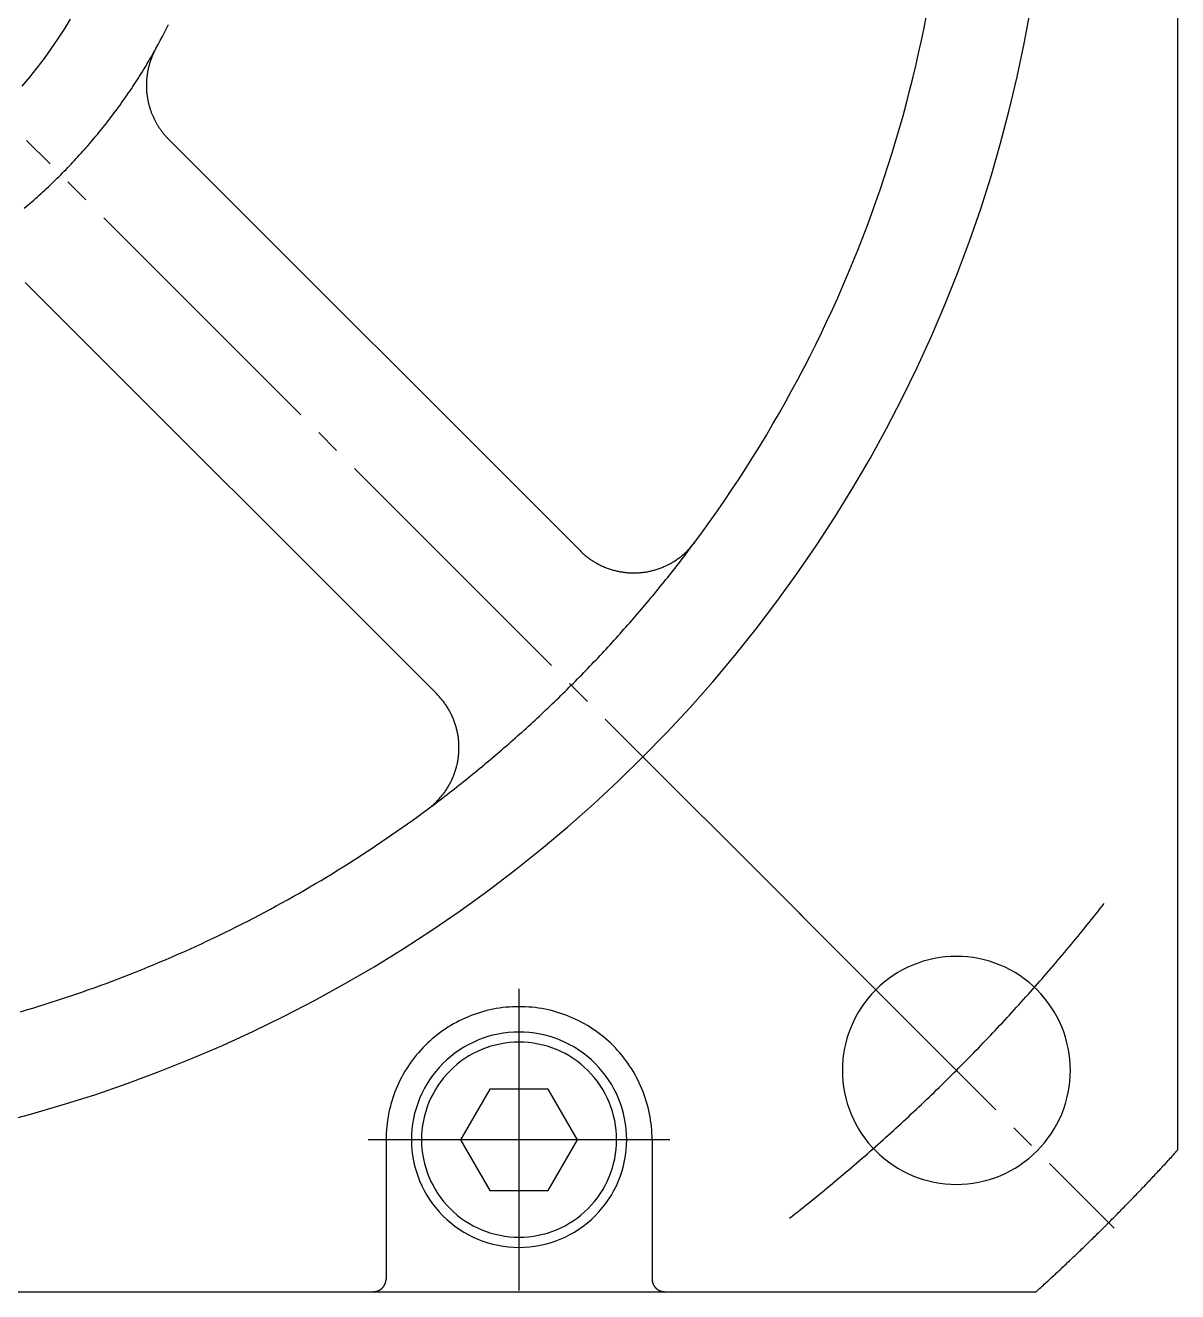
# Model space of a CAD drawing. Extents: x 0 to 707, y 0 to 380.
# Drawn here: x 656.77 to 702.26, y 203.93 to 253.91 of the extents above; entities that cross this region are included whole.
import ezdxf

# ---------------------------------------------------------------- set-up
doc = ezdxf.new("R2010")
doc.units = 0
doc.linetypes.add('DASH_CENTER', pattern=[14, 11, -1, 1, -1])
doc.layers.get('0').update_dxf_attribs({"linetype": 'CONTINUOUS'})

msp = doc.modelspace()

# ---------------------------------------------------------------- linework, layer by layer
at = {"color": 7, "linetype": 'CONTINUOUS'}
for p, q in [((702.259, 318.341), (702.259, 209.511)), ((662.426, 249.416), (678.666, 233.177)), ((656.769, 243.759), (673.009, 227.52)), ((675.105, 211.926), (673.95, 209.926)), ((677.414, 211.926), (675.105, 211.926)), ((678.569, 209.926), (677.414, 211.926)), ((671.009, 209.926), (671.009, 204.426)), ((673.95, 209.926), (675.105, 207.926)), ((677.414, 207.926), (678.569, 209.926)), ((681.509, 209.926), (681.509, 204.426)), ((675.105, 207.926), (677.414, 207.926)), ((642.259, 203.926), (670.509, 203.926)), ((670.509, 203.926), (682.009, 203.926)), ((682.009, 203.926), (696.674, 203.926))]:
    msp.add_line(p, q, dxfattribs=at)
at = {"color": 1, "linetype": 'DASH_CENTER'}
for p, q in [((687.443, 218.742), (656.817, 249.369)), ((687.302, 218.884), (699.747, 206.439)), ((676.259, 209.926), (676.259, 215.876)), ((676.259, 209.926), (670.309, 209.926)), ((682.209, 209.926), (676.259, 209.926)), ((676.259, 203.976), (676.259, 209.926))]:
    msp.add_line(p, q, dxfattribs=at)
at = {"color": 7, "linetype": 'CONTINUOUS'}
for points in [[(655.623, 210.575, 0), (656.929, 210.919, 0), (658.225, 211.295, 0), (659.512, 211.702, 0), (660.788, 212.142, 0), (662.054, 212.612, 0), (663.307, 213.113, 0), (664.548, 213.645, 0), (665.775, 214.207, 0), (666.988, 214.799, 0), (668.186, 215.421, 0), (669.369, 216.072, 0), (670.535, 216.751, 0), (671.684, 217.459, 0), (672.816, 218.196, 0), (673.929, 218.959, 0), (675.023, 219.75, 0), (676.097, 220.567, 0), (677.151, 221.411, 0), (678.184, 222.28, 0), (679.195, 223.174, 0), (680.184, 224.093, 0), (681.15, 225.036, 0), (682.093, 226.002, 0), (683.012, 226.991, 0), (683.906, 228.002, 0), (684.775, 229.035, 0), (685.618, 230.089, 0), (686.436, 231.163, 0), (687.226, 232.257, 0), (687.99, 233.37, 0), (688.726, 234.502, 0), (689.434, 235.651, 0), (690.114, 236.817, 0), (690.765, 238, 0), (691.387, 239.198, 0), (691.979, 240.411, 0), (692.541, 241.638, 0), (693.073, 242.879, 0), (693.574, 244.132, 0), (694.044, 245.397, 0), (694.483, 246.674, 0), (694.891, 247.961, 0), (695.267, 249.257, 0), (695.611, 250.563, 0), (695.923, 251.876, 0), (696.203, 253.196, 0), (696.45, 254.524, 0)], [(656.646, 251.516, 0), (656.947, 251.873, 0), (657.238, 252.237, 0), (657.52, 252.608, 0), (657.793, 252.986, 0), (658.057, 253.371, 0), (658.312, 253.761, 0), (658.556, 254.158, 0)], [(661.925, 252.995, 0), (662.011, 253.151, 0), (662.096, 253.308, 0), (662.18, 253.466, 0), (662.262, 253.624, 0), (662.343, 253.783, 0), (662.423, 253.942, 0)], [(683.195, 233.509, 0), (683.497, 233.919, 0), (683.795, 234.332, 0), (684.088, 234.748, 0), (684.377, 235.167, 0), (684.662, 235.589, 0), (684.943, 236.014, 0), (685.22, 236.442, 0), (685.492, 236.872, 0), (685.76, 237.305, 0), (686.024, 237.741, 0), (686.283, 238.179, 0), (686.538, 238.62, 0), (686.788, 239.063, 0), (687.034, 239.509, 0), (687.276, 239.957, 0), (687.513, 240.408, 0), (687.746, 240.861, 0), (687.974, 241.317, 0), (688.197, 241.774, 0), (688.416, 242.234, 0), (688.63, 242.696, 0), (688.84, 243.16, 0), (689.045, 243.626, 0), (689.245, 244.094, 0), (689.441, 244.564, 0), (689.632, 245.036, 0), (689.818, 245.51, 0), (690, 245.986, 0), (690.176, 246.464, 0), (690.348, 246.943, 0), (690.516, 247.424, 0), (690.678, 247.907, 0), (690.836, 248.391, 0), (690.988, 248.877, 0), (691.136, 249.364, 0), (691.279, 249.853, 0), (691.417, 250.343, 0), (691.55, 250.834, 0), (691.679, 251.327, 0), (691.802, 251.821, 0), (691.92, 252.317, 0), (692.034, 252.813, 0), (692.142, 253.311, 0), (692.246, 253.809, 0), (692.344, 254.309, 0)], [(656.728, 246.696, 0), (656.803, 246.759, 0), (656.878, 246.822, 0), (656.952, 246.886, 0), (657.026, 246.95, 0), (657.099, 247.014, 0), (657.173, 247.079, 0), (657.246, 247.144, 0), (657.318, 247.209, 0), (657.391, 247.275, 0), (657.463, 247.34, 0), (657.535, 247.407, 0), (657.607, 247.473, 0), (657.678, 247.54, 0), (657.749, 247.607, 0), (657.82, 247.675, 0), (657.89, 247.742, 0), (657.961, 247.81, 0), (658.03, 247.879, 0), (658.1, 247.948, 0), (658.169, 248.017, 0), (658.238, 248.086, 0), (658.307, 248.155, 0), (658.375, 248.225, 0), (658.443, 248.295, 0), (658.511, 248.366, 0), (658.579, 248.437, 0), (658.646, 248.508, 0), (658.713, 248.579, 0), (658.779, 248.651, 0), (658.845, 248.723, 0), (658.911, 248.795, 0), (658.977, 248.867, 0), (659.042, 248.94, 0), (659.107, 249.013, 0), (659.172, 249.086, 0), (659.236, 249.16, 0), (659.3, 249.234, 0), (659.364, 249.308, 0), (659.427, 249.383, 0), (659.49, 249.457, 0), (659.553, 249.532, 0), (659.615, 249.608, 0), (659.677, 249.683, 0), (659.739, 249.759, 0), (659.8, 249.835, 0), (659.861, 249.911, 0), (659.922, 249.988, 0), (659.982, 250.065, 0), (660.043, 250.142, 0), (660.102, 250.219, 0), (660.162, 250.297, 0), (660.221, 250.375, 0), (660.279, 250.453, 0), (660.338, 250.532, 0), (660.396, 250.61, 0), (660.453, 250.689, 0), (660.511, 250.768, 0), (660.568, 250.848, 0), (660.624, 250.928, 0), (660.681, 251.007, 0), (660.737, 251.088, 0), (660.792, 251.168, 0), (660.848, 251.249, 0), (660.903, 251.33, 0), (660.957, 251.411, 0), (661.011, 251.492, 0), (661.065, 251.574, 0), (661.119, 251.655, 0), (661.172, 251.738, 0), (661.225, 251.82, 0), (661.277, 251.902, 0), (661.329, 251.985, 0), (661.381, 252.068, 0), (661.432, 252.151, 0), (661.483, 252.235, 0), (661.534, 252.318, 0), (661.584, 252.402, 0), (661.634, 252.486, 0), (661.683, 252.571, 0), (661.733, 252.655, 0), (661.781, 252.74, 0), (661.83, 252.825, 0), (661.878, 252.91, 0), (661.925, 252.995, 0)], [(661.925, 252.995, 0), (661.911, 252.969, 0), (661.897, 252.942, 0), (661.883, 252.915, 0), (661.869, 252.888, 0), (661.855, 252.861, 0), (661.842, 252.834, 0), (661.829, 252.806, 0), (661.816, 252.779, 0), (661.804, 252.751, 0), (661.792, 252.723, 0), (661.78, 252.695, 0), (661.768, 252.667, 0), (661.757, 252.639, 0), (661.746, 252.611, 0), (661.736, 252.583, 0), (661.725, 252.554, 0), (661.715, 252.526, 0), (661.705, 252.497, 0), (661.696, 252.468, 0), (661.686, 252.439, 0), (661.677, 252.411, 0), (661.669, 252.381, 0), (661.66, 252.352, 0), (661.652, 252.323, 0), (661.645, 252.294, 0), (661.637, 252.265, 0), (661.63, 252.235, 0), (661.623, 252.206, 0), (661.616, 252.176, 0), (661.61, 252.146, 0), (661.604, 252.117, 0), (661.598, 252.087, 0), (661.593, 252.057, 0), (661.588, 252.027, 0), (661.583, 251.997, 0), (661.579, 251.967, 0), (661.574, 251.937, 0), (661.57, 251.907, 0), (661.567, 251.877, 0), (661.564, 251.847, 0), (661.561, 251.817, 0), (661.558, 251.787, 0), (661.556, 251.757, 0), (661.554, 251.726, 0), (661.552, 251.696, 0), (661.55, 251.666, 0), (661.549, 251.636, 0), (661.548, 251.605, 0), (661.548, 251.575, 0), (661.548, 251.545, 0), (661.548, 251.514, 0), (661.548, 251.484, 0), (661.549, 251.454, 0), (661.55, 251.424, 0), (661.551, 251.393, 0), (661.553, 251.363, 0), (661.555, 251.333, 0), (661.557, 251.303, 0), (661.559, 251.272, 0), (661.562, 251.242, 0), (661.565, 251.212, 0), (661.569, 251.182, 0), (661.573, 251.152, 0), (661.577, 251.122, 0), (661.581, 251.092, 0), (661.586, 251.062, 0), (661.591, 251.032, 0), (661.596, 251.002, 0), (661.601, 250.972, 0), (661.607, 250.943, 0), (661.613, 250.913, 0), (661.62, 250.883, 0), (661.627, 250.854, 0), (661.634, 250.824, 0), (661.641, 250.795, 0), (661.649, 250.766, 0), (661.657, 250.736, 0), (661.665, 250.707, 0), (661.673, 250.678, 0), (661.682, 250.649, 0), (661.691, 250.62, 0), (661.701, 250.592, 0), (661.71, 250.563, 0), (661.72, 250.534, 0), (661.731, 250.506, 0), (661.741, 250.477, 0), (661.752, 250.449, 0), (661.763, 250.421, 0), (661.775, 250.393, 0), (661.786, 250.365, 0), (661.798, 250.337, 0), (661.811, 250.309, 0), (661.823, 250.282, 0), (661.836, 250.254, 0), (661.849, 250.227, 0), (661.862, 250.2, 0), (661.876, 250.173, 0), (661.89, 250.146, 0), (661.904, 250.119, 0), (661.919, 250.092, 0), (661.933, 250.066, 0), (661.948, 250.04, 0), (661.964, 250.013, 0), (661.979, 249.987, 0), (661.995, 249.962, 0), (662.011, 249.936, 0), (662.027, 249.91, 0), (662.044, 249.885, 0), (662.061, 249.86, 0), (662.078, 249.835, 0), (662.095, 249.81, 0), (662.113, 249.785, 0), (662.13, 249.761, 0), (662.149, 249.736, 0), (662.167, 249.712, 0), (662.185, 249.688, 0), (662.204, 249.665, 0), (662.223, 249.641, 0), (662.243, 249.618, 0), (662.262, 249.594, 0), (662.282, 249.571, 0), (662.302, 249.549, 0), (662.322, 249.526, 0), (662.342, 249.504, 0), (662.363, 249.482, 0), (662.384, 249.46, 0), (662.405, 249.438, 0), (662.426, 249.416, 0)], [(672.677, 222.99, 0), (672.771, 223.06, 0), (672.864, 223.13, 0), (672.957, 223.2, 0), (673.05, 223.27, 0), (673.143, 223.341, 0), (673.236, 223.412, 0), (673.328, 223.483, 0), (673.421, 223.554, 0), (673.513, 223.625, 0), (673.605, 223.697, 0), (673.697, 223.768, 0), (673.789, 223.84, 0), (673.88, 223.913, 0), (673.972, 223.985, 0), (674.063, 224.058, 0), (674.154, 224.131, 0), (674.245, 224.204, 0), (674.336, 224.277, 0), (674.427, 224.35, 0), (674.517, 224.424, 0), (674.607, 224.498, 0), (674.697, 224.572, 0), (674.787, 224.646, 0), (674.877, 224.721, 0), (674.966, 224.795, 0), (675.056, 224.87, 0), (675.145, 224.945, 0), (675.234, 225.021, 0), (675.323, 225.096, 0), (675.412, 225.172, 0), (675.5, 225.248, 0), (675.589, 225.324, 0), (675.677, 225.4, 0), (675.765, 225.477, 0), (675.853, 225.553, 0), (675.94, 225.63, 0), (676.028, 225.707, 0), (676.115, 225.785, 0), (676.202, 225.862, 0), (676.289, 225.94, 0), (676.376, 226.018, 0), (676.463, 226.096, 0), (676.549, 226.174, 0), (676.635, 226.253, 0), (676.721, 226.332, 0), (676.807, 226.411, 0), (676.893, 226.49, 0), (676.978, 226.569, 0), (677.064, 226.648, 0), (677.149, 226.728, 0), (677.234, 226.808, 0), (677.319, 226.888, 0), (677.403, 226.968, 0), (677.488, 227.049, 0), (677.572, 227.129, 0), (677.656, 227.21, 0), (677.74, 227.291, 0), (677.824, 227.373, 0), (677.907, 227.454, 0), (677.99, 227.536, 0), (678.074, 227.617, 0), (678.156, 227.699, 0), (678.239, 227.782, 0), (678.322, 227.864, 0), (678.404, 227.947, 0), (678.486, 228.029, 0), (678.568, 228.112, 0), (678.65, 228.195, 0), (678.732, 228.279, 0), (678.813, 228.362, 0), (678.894, 228.446, 0), (678.975, 228.53, 0), (679.056, 228.614, 0), (679.137, 228.698, 0), (679.217, 228.782, 0), (679.298, 228.867, 0), (679.378, 228.952, 0), (679.458, 229.037, 0), (679.537, 229.122, 0), (679.617, 229.207, 0), (679.696, 229.293, 0), (679.775, 229.379, 0), (679.854, 229.464, 0), (679.933, 229.55, 0), (680.011, 229.637, 0), (680.09, 229.723, 0), (680.168, 229.81, 0), (680.246, 229.897, 0), (680.323, 229.983, 0), (680.401, 230.071, 0), (680.478, 230.158, 0), (680.555, 230.245, 0), (680.632, 230.333, 0), (680.709, 230.421, 0), (680.786, 230.509, 0), (680.862, 230.597, 0), (680.938, 230.685, 0), (681.014, 230.774, 0), (681.09, 230.863, 0), (681.165, 230.952, 0), (681.24, 231.041, 0), (681.316, 231.13, 0), (681.39, 231.219, 0), (681.465, 231.309, 0), (681.54, 231.399, 0), (681.614, 231.489, 0), (681.688, 231.579, 0), (681.762, 231.669, 0), (681.835, 231.759, 0), (681.909, 231.85, 0), (681.982, 231.941, 0), (682.055, 232.032, 0), (682.128, 232.123, 0), (682.201, 232.214, 0), (682.273, 232.305, 0), (682.345, 232.397, 0), (682.417, 232.489, 0), (682.489, 232.581, 0), (682.561, 232.673, 0), (682.632, 232.765, 0), (682.703, 232.857, 0), (682.774, 232.95, 0), (682.845, 233.043, 0), (682.915, 233.135, 0), (682.986, 233.229, 0), (683.056, 233.322, 0), (683.126, 233.415, 0), (683.195, 233.509, 0)], [(678.666, 233.177, 0), (678.695, 233.148, 0), (678.724, 233.12, 0), (678.753, 233.093, 0), (678.783, 233.066, 0), (678.813, 233.039, 0), (678.843, 233.013, 0), (678.874, 232.987, 0), (678.905, 232.962, 0), (678.937, 232.937, 0), (678.969, 232.912, 0), (679.001, 232.888, 0), (679.033, 232.864, 0), (679.066, 232.841, 0), (679.099, 232.818, 0), (679.133, 232.795, 0), (679.167, 232.773, 0), (679.201, 232.752, 0), (679.235, 232.731, 0), (679.269, 232.71, 0), (679.304, 232.69, 0), (679.339, 232.67, 0), (679.375, 232.651, 0), (679.41, 232.633, 0), (679.446, 232.614, 0), (679.482, 232.597, 0), (679.519, 232.579, 0), (679.555, 232.563, 0), (679.592, 232.546, 0), (679.629, 232.53, 0), (679.666, 232.515, 0), (679.704, 232.5, 0), (679.741, 232.486, 0), (679.779, 232.472, 0), (679.817, 232.459, 0), (679.855, 232.446, 0), (679.894, 232.434, 0), (679.932, 232.422, 0), (679.971, 232.411, 0), (680.01, 232.4, 0), (680.049, 232.39, 0), (680.088, 232.381, 0), (680.127, 232.372, 0), (680.166, 232.363, 0), (680.206, 232.355, 0), (680.245, 232.347, 0), (680.285, 232.34, 0), (680.325, 232.334, 0), (680.364, 232.328, 0), (680.404, 232.322, 0), (680.444, 232.318, 0), (680.484, 232.313, 0), (680.524, 232.309, 0), (680.564, 232.306, 0), (680.605, 232.303, 0), (680.645, 232.301, 0), (680.685, 232.3, 0), (680.725, 232.299, 0), (680.765, 232.298, 0), (680.806, 232.298, 0), (680.846, 232.298, 0), (680.886, 232.3, 0), (680.926, 232.301, 0), (680.967, 232.303, 0), (681.007, 232.306, 0), (681.047, 232.309, 0), (681.087, 232.313, 0), (681.127, 232.317, 0), (681.167, 232.322, 0), (681.207, 232.327, 0), (681.247, 232.333, 0), (681.286, 232.34, 0), (681.326, 232.347, 0), (681.365, 232.354, 0), (681.405, 232.362, 0), (681.444, 232.371, 0), (681.483, 232.38, 0), (681.523, 232.389, 0), (681.561, 232.4, 0), (681.6, 232.41, 0), (681.639, 232.421, 0), (681.677, 232.433, 0), (681.716, 232.445, 0), (681.754, 232.458, 0), (681.792, 232.471, 0), (681.83, 232.485, 0), (681.867, 232.499, 0), (681.905, 232.514, 0), (681.942, 232.529, 0), (681.979, 232.545, 0), (682.016, 232.561, 0), (682.053, 232.578, 0), (682.089, 232.595, 0), (682.125, 232.613, 0), (682.161, 232.631, 0), (682.197, 232.65, 0), (682.232, 232.669, 0), (682.267, 232.688, 0), (682.302, 232.708, 0), (682.337, 232.729, 0), (682.371, 232.75, 0), (682.405, 232.771, 0), (682.439, 232.793, 0), (682.472, 232.816, 0), (682.505, 232.839, 0), (682.538, 232.862, 0), (682.571, 232.886, 0), (682.603, 232.91, 0), (682.635, 232.934, 0), (682.666, 232.959, 0), (682.698, 232.985, 0), (682.728, 233.011, 0), (682.759, 233.037, 0), (682.789, 233.063, 0), (682.819, 233.09, 0), (682.848, 233.118, 0), (682.877, 233.146, 0), (682.906, 233.174, 0), (682.934, 233.203, 0), (682.962, 233.232, 0), (682.99, 233.261, 0), (683.017, 233.291, 0), (683.044, 233.321, 0), (683.07, 233.351, 0), (683.096, 233.382, 0), (683.121, 233.413, 0), (683.146, 233.445, 0), (683.171, 233.476, 0), (683.195, 233.509, 0)], [(672.677, 222.99, 0), (672.709, 223.015, 0), (672.741, 223.039, 0), (672.773, 223.064, 0), (672.804, 223.09, 0), (672.835, 223.116, 0), (672.865, 223.142, 0), (672.895, 223.169, 0), (672.925, 223.196, 0), (672.954, 223.223, 0), (672.983, 223.251, 0), (673.012, 223.28, 0), (673.04, 223.308, 0), (673.068, 223.337, 0), (673.095, 223.367, 0), (673.122, 223.397, 0), (673.149, 223.427, 0), (673.175, 223.457, 0), (673.201, 223.488, 0), (673.226, 223.519, 0), (673.251, 223.551, 0), (673.276, 223.583, 0), (673.3, 223.615, 0), (673.324, 223.647, 0), (673.347, 223.68, 0), (673.37, 223.713, 0), (673.392, 223.747, 0), (673.414, 223.781, 0), (673.436, 223.815, 0), (673.457, 223.849, 0), (673.477, 223.884, 0), (673.497, 223.919, 0), (673.517, 223.954, 0), (673.536, 223.989, 0), (673.555, 224.025, 0), (673.573, 224.061, 0), (673.591, 224.097, 0), (673.608, 224.133, 0), (673.625, 224.17, 0), (673.641, 224.207, 0), (673.657, 224.244, 0), (673.672, 224.281, 0), (673.687, 224.318, 0), (673.701, 224.356, 0), (673.715, 224.394, 0), (673.728, 224.432, 0), (673.741, 224.47, 0), (673.753, 224.508, 0), (673.764, 224.547, 0), (673.776, 224.585, 0), (673.786, 224.624, 0), (673.796, 224.663, 0), (673.806, 224.702, 0), (673.815, 224.742, 0), (673.824, 224.781, 0), (673.832, 224.82, 0), (673.839, 224.86, 0), (673.846, 224.899, 0), (673.852, 224.939, 0), (673.858, 224.979, 0), (673.864, 225.019, 0), (673.869, 225.059, 0), (673.873, 225.099, 0), (673.877, 225.139, 0), (673.88, 225.179, 0), (673.882, 225.219, 0), (673.885, 225.259, 0), (673.886, 225.3, 0), (673.887, 225.34, 0), (673.888, 225.38, 0), (673.888, 225.42, 0), (673.887, 225.461, 0), (673.886, 225.501, 0), (673.884, 225.541, 0), (673.882, 225.581, 0), (673.88, 225.621, 0), (673.876, 225.661, 0), (673.872, 225.702, 0), (673.868, 225.742, 0), (673.863, 225.782, 0), (673.858, 225.821, 0), (673.852, 225.861, 0), (673.845, 225.901, 0), (673.838, 225.941, 0), (673.831, 225.98, 0), (673.823, 226.02, 0), (673.814, 226.059, 0), (673.805, 226.098, 0), (673.795, 226.137, 0), (673.785, 226.176, 0), (673.775, 226.215, 0), (673.763, 226.253, 0), (673.752, 226.292, 0), (673.739, 226.33, 0), (673.727, 226.368, 0), (673.713, 226.406, 0), (673.7, 226.444, 0), (673.685, 226.482, 0), (673.671, 226.519, 0), (673.655, 226.557, 0), (673.639, 226.594, 0), (673.623, 226.63, 0), (673.606, 226.667, 0), (673.589, 226.703, 0), (673.571, 226.739, 0), (673.553, 226.775, 0), (673.534, 226.811, 0), (673.515, 226.846, 0), (673.496, 226.881, 0), (673.475, 226.916, 0), (673.455, 226.951, 0), (673.434, 226.985, 0), (673.412, 227.019, 0), (673.39, 227.053, 0), (673.368, 227.086, 0), (673.345, 227.119, 0), (673.322, 227.152, 0), (673.298, 227.185, 0), (673.274, 227.217, 0), (673.249, 227.249, 0), (673.224, 227.28, 0), (673.199, 227.311, 0), (673.173, 227.342, 0), (673.147, 227.373, 0), (673.12, 227.403, 0), (673.093, 227.433, 0), (673.065, 227.462, 0), (673.037, 227.491, 0), (673.009, 227.52, 0)], [(656.577, 214.978, 0), (656.822, 215.05, 0), (657.066, 215.123, 0), (657.309, 215.198, 0), (657.552, 215.273, 0), (657.795, 215.35, 0), (658.037, 215.428, 0), (658.279, 215.508, 0), (658.521, 215.588, 0), (658.762, 215.67, 0), (659.002, 215.753, 0), (659.243, 215.837, 0), (659.483, 215.923, 0), (659.722, 216.009, 0), (659.961, 216.097, 0), (660.2, 216.186, 0), (660.438, 216.276, 0), (660.675, 216.368, 0), (660.913, 216.46, 0), (661.149, 216.554, 0), (661.386, 216.649, 0), (661.621, 216.745, 0), (661.857, 216.842, 0), (662.092, 216.94, 0), (662.326, 217.04, 0), (662.56, 217.141, 0), (662.793, 217.243, 0), (663.026, 217.346, 0), (663.258, 217.45, 0), (663.49, 217.556, 0), (663.721, 217.662, 0), (663.952, 217.77, 0), (664.182, 217.879, 0), (664.412, 217.989, 0), (664.641, 218.1, 0), (664.869, 218.212, 0), (665.097, 218.326, 0), (665.325, 218.44, 0), (665.551, 218.556, 0), (665.778, 218.673, 0), (666.003, 218.791, 0), (666.228, 218.91, 0), (666.453, 219.03, 0), (666.677, 219.151, 0), (666.9, 219.274, 0), (667.122, 219.397, 0), (667.344, 219.522, 0), (667.566, 219.648, 0), (667.787, 219.775, 0), (668.007, 219.903, 0), (668.226, 220.032, 0), (668.445, 220.162, 0), (668.663, 220.293, 0), (668.881, 220.426, 0), (669.097, 220.559, 0), (669.314, 220.694, 0), (669.529, 220.829, 0), (669.744, 220.966, 0), (669.958, 221.104, 0), (670.172, 221.243, 0), (670.384, 221.382, 0), (670.596, 221.523, 0), (670.808, 221.665, 0), (671.018, 221.808, 0), (671.228, 221.953, 0), (671.437, 222.098, 0), (671.646, 222.244, 0), (671.854, 222.391, 0), (672.061, 222.539, 0), (672.267, 222.689, 0), (672.472, 222.839, 0), (672.677, 222.99, 0)], [(698.025, 212.661, 0), (698.019, 212.882, 0), (698.003, 213.102, 0), (697.976, 213.321, 0), (697.938, 213.539, 0), (697.89, 213.755, 0), (697.831, 213.967, 0), (697.762, 214.177, 0), (697.682, 214.383, 0), (697.593, 214.585, 0), (697.493, 214.782, 0), (697.384, 214.975, 0), (697.266, 215.161, 0), (697.139, 215.342, 0), (697.003, 215.516, 0), (696.859, 215.683, 0), (696.707, 215.843, 0), (696.547, 215.995, 0), (696.379, 216.14, 0), (696.205, 216.276, 0), (696.025, 216.403, 0), (695.838, 216.521, 0), (695.646, 216.63, 0), (695.449, 216.729, 0), (695.247, 216.819, 0), (695.041, 216.898, 0), (694.831, 216.967, 0), (694.618, 217.026, 0), (694.402, 217.075, 0), (694.185, 217.112, 0), (693.966, 217.14, 0), (693.745, 217.156, 0), (693.525, 217.161, 0), (693.304, 217.156, 0), (693.083, 217.14, 0), (692.864, 217.112, 0), (692.647, 217.075, 0), (692.431, 217.026, 0), (692.218, 216.967, 0), (692.009, 216.898, 0), (691.802, 216.819, 0), (691.601, 216.729, 0), (691.403, 216.63, 0), (691.211, 216.521, 0), (691.025, 216.403, 0), (690.844, 216.276, 0), (690.67, 216.14, 0), (690.503, 215.995, 0), (690.343, 215.843, 0), (690.19, 215.683, 0), (690.046, 215.516, 0), (689.91, 215.342, 0), (689.783, 215.161, 0), (689.665, 214.975, 0), (689.556, 214.782, 0), (689.457, 214.585, 0), (689.367, 214.383, 0), (689.288, 214.177, 0), (689.218, 213.967, 0), (689.159, 213.755, 0), (689.111, 213.539, 0), (689.073, 213.321, 0), (689.046, 213.102, 0), (689.03, 212.882, 0), (689.025, 212.661, 0), (689.03, 212.44, 0), (689.046, 212.22, 0), (689.073, 212.001, 0), (689.111, 211.783, 0), (689.159, 211.568, 0), (689.218, 211.355, 0), (689.288, 211.145, 0), (689.367, 210.939, 0), (689.457, 210.737, 0), (689.556, 210.54, 0), (689.665, 210.348, 0), (689.783, 210.161, 0), (689.91, 209.981, 0), (690.046, 209.806, 0), (690.19, 209.639, 0), (690.343, 209.479, 0), (690.503, 209.327, 0), (690.67, 209.183, 0), (690.844, 209.047, 0), (691.025, 208.92, 0), (691.211, 208.801, 0), (691.403, 208.693, 0), (691.601, 208.593, 0), (691.802, 208.504, 0), (692.009, 208.424, 0), (692.218, 208.355, 0), (692.431, 208.296, 0), (692.647, 208.248, 0), (692.864, 208.21, 0), (693.083, 208.183, 0), (693.304, 208.167, 0), (693.525, 208.161, 0), (693.745, 208.167, 0), (693.966, 208.183, 0), (694.185, 208.21, 0), (694.402, 208.248, 0), (694.618, 208.296, 0), (694.831, 208.355, 0), (695.041, 208.424, 0), (695.247, 208.504, 0), (695.449, 208.593, 0), (695.646, 208.693, 0), (695.838, 208.801, 0), (696.025, 208.92, 0), (696.205, 209.047, 0), (696.379, 209.183, 0), (696.547, 209.327, 0), (696.707, 209.479, 0), (696.859, 209.639, 0), (697.003, 209.806, 0), (697.139, 209.981, 0), (697.266, 210.161, 0), (697.384, 210.348, 0), (697.493, 210.54, 0), (697.593, 210.737, 0), (697.682, 210.939, 0), (697.762, 211.145, 0), (697.831, 211.355, 0), (697.89, 211.568, 0), (697.938, 211.783, 0), (697.976, 212.001, 0), (698.003, 212.22, 0), (698.019, 212.44, 0), (698.025, 212.661, 0)], [(698.025, 212.661, 0), (698.019, 212.882, 0), (698.003, 213.102, 0), (697.976, 213.321, 0), (697.938, 213.539, 0), (697.89, 213.755, 0), (697.831, 213.967, 0), (697.762, 214.177, 0), (697.682, 214.383, 0), (697.593, 214.585, 0), (697.493, 214.782, 0), (697.384, 214.975, 0), (697.266, 215.161, 0), (697.139, 215.342, 0), (697.003, 215.516, 0), (696.859, 215.683, 0), (696.707, 215.843, 0), (696.547, 215.995, 0), (696.379, 216.14, 0), (696.205, 216.276, 0), (696.025, 216.403, 0), (695.838, 216.521, 0), (695.646, 216.63, 0), (695.449, 216.729, 0), (695.247, 216.819, 0), (695.041, 216.898, 0), (694.831, 216.967, 0), (694.618, 217.026, 0), (694.402, 217.075, 0), (694.185, 217.112, 0), (693.966, 217.14, 0), (693.745, 217.156, 0), (693.525, 217.161, 0), (693.304, 217.156, 0), (693.083, 217.14, 0), (692.864, 217.112, 0), (692.647, 217.075, 0), (692.431, 217.026, 0), (692.218, 216.967, 0), (692.009, 216.898, 0), (691.802, 216.819, 0), (691.601, 216.729, 0), (691.403, 216.63, 0), (691.211, 216.521, 0), (691.025, 216.403, 0), (690.844, 216.276, 0), (690.67, 216.14, 0), (690.503, 215.995, 0), (690.343, 215.843, 0), (690.19, 215.683, 0), (690.046, 215.516, 0), (689.91, 215.342, 0), (689.783, 215.161, 0), (689.665, 214.975, 0), (689.556, 214.782, 0), (689.457, 214.585, 0), (689.367, 214.383, 0), (689.288, 214.177, 0), (689.218, 213.967, 0), (689.159, 213.755, 0), (689.111, 213.539, 0), (689.073, 213.321, 0), (689.046, 213.102, 0), (689.03, 212.882, 0), (689.025, 212.661, 0), (689.03, 212.44, 0), (689.046, 212.22, 0), (689.073, 212.001, 0), (689.111, 211.783, 0), (689.159, 211.568, 0), (689.218, 211.355, 0), (689.288, 211.145, 0), (689.367, 210.939, 0), (689.457, 210.737, 0), (689.556, 210.54, 0), (689.665, 210.348, 0), (689.783, 210.161, 0), (689.91, 209.981, 0), (690.046, 209.806, 0), (690.19, 209.639, 0), (690.343, 209.479, 0), (690.503, 209.327, 0), (690.67, 209.183, 0), (690.844, 209.047, 0), (691.025, 208.92, 0), (691.211, 208.801, 0), (691.403, 208.693, 0), (691.601, 208.593, 0), (691.802, 208.504, 0), (692.009, 208.424, 0), (692.218, 208.355, 0), (692.431, 208.296, 0), (692.647, 208.248, 0), (692.864, 208.21, 0), (693.083, 208.183, 0), (693.304, 208.167, 0), (693.525, 208.161, 0), (693.745, 208.167, 0), (693.966, 208.183, 0), (694.185, 208.21, 0), (694.402, 208.248, 0), (694.618, 208.296, 0), (694.831, 208.355, 0), (695.041, 208.424, 0), (695.247, 208.504, 0), (695.449, 208.593, 0), (695.646, 208.693, 0), (695.838, 208.801, 0), (696.025, 208.92, 0), (696.205, 209.047, 0), (696.379, 209.183, 0), (696.547, 209.327, 0), (696.707, 209.479, 0), (696.859, 209.639, 0), (697.003, 209.806, 0), (697.139, 209.981, 0), (697.266, 210.161, 0), (697.384, 210.348, 0), (697.493, 210.54, 0), (697.593, 210.737, 0), (697.682, 210.939, 0), (697.762, 211.145, 0), (697.831, 211.355, 0), (697.89, 211.568, 0), (697.938, 211.783, 0), (697.976, 212.001, 0), (698.003, 212.22, 0), (698.019, 212.44, 0), (698.025, 212.661, 0)], [(681.509, 209.926, 0), (681.508, 210.055, 0), (681.503, 210.184, 0), (681.495, 210.313, 0), (681.484, 210.441, 0), (681.47, 210.569, 0), (681.453, 210.697, 0), (681.432, 210.824, 0), (681.408, 210.951, 0), (681.382, 211.077, 0), (681.352, 211.202, 0), (681.319, 211.327, 0), (681.283, 211.45, 0), (681.244, 211.573, 0), (681.202, 211.695, 0), (681.158, 211.816, 0), (681.11, 211.936, 0), (681.059, 212.054, 0), (681.005, 212.171, 0), (680.949, 212.287, 0), (680.889, 212.401, 0), (680.827, 212.514, 0), (680.762, 212.625, 0), (680.695, 212.735, 0), (680.625, 212.843, 0), (680.552, 212.949, 0), (680.476, 213.054, 0), (680.398, 213.156, 0), (680.318, 213.257, 0), (680.235, 213.356, 0), (680.149, 213.452, 0), (680.062, 213.547, 0), (679.972, 213.639, 0), (679.879, 213.729, 0), (679.785, 213.816, 0), (679.688, 213.902, 0), (679.59, 213.985, 0), (679.489, 214.065, 0), (679.387, 214.143, 0), (679.282, 214.219, 0), (679.176, 214.292, 0), (679.068, 214.362, 0), (678.958, 214.429, 0), (678.847, 214.494, 0), (678.734, 214.557, 0), (678.62, 214.616, 0), (678.504, 214.672, 0), (678.387, 214.726, 0), (678.268, 214.777, 0), (678.149, 214.825, 0), (678.028, 214.87, 0), (677.906, 214.911, 0), (677.783, 214.95, 0), (677.66, 214.986, 0), (677.535, 215.019, 0), (677.41, 215.049, 0), (677.284, 215.076, 0), (677.157, 215.099, 0), (677.03, 215.12, 0), (676.902, 215.137, 0), (676.774, 215.151, 0), (676.646, 215.162, 0), (676.517, 215.17, 0), (676.388, 215.175, 0), (676.259, 215.176, 0), (676.13, 215.175, 0), (676.002, 215.17, 0), (675.873, 215.162, 0), (675.745, 215.151, 0), (675.617, 215.137, 0), (675.489, 215.12, 0), (675.362, 215.099, 0), (675.235, 215.076, 0), (675.109, 215.049, 0), (674.984, 215.019, 0), (674.859, 214.986, 0), (674.735, 214.95, 0), (674.613, 214.911, 0), (674.491, 214.87, 0), (674.37, 214.825, 0), (674.25, 214.777, 0), (674.132, 214.726, 0), (674.015, 214.672, 0), (673.899, 214.616, 0), (673.784, 214.557, 0), (673.672, 214.494, 0), (673.56, 214.429, 0), (673.451, 214.362, 0), (673.343, 214.292, 0), (673.236, 214.219, 0), (673.132, 214.143, 0), (673.029, 214.065, 0), (672.929, 213.985, 0), (672.83, 213.902, 0), (672.734, 213.816, 0), (672.639, 213.729, 0), (672.547, 213.639, 0), (672.457, 213.547, 0), (672.369, 213.452, 0), (672.284, 213.356, 0), (672.201, 213.257, 0), (672.121, 213.156, 0), (672.042, 213.054, 0), (671.967, 212.949, 0), (671.894, 212.843, 0), (671.824, 212.735, 0), (671.756, 212.625, 0), (671.691, 212.514, 0), (671.629, 212.401, 0), (671.57, 212.287, 0), (671.513, 212.171, 0), (671.46, 212.054, 0), (671.409, 211.936, 0), (671.361, 211.816, 0), (671.316, 211.695, 0), (671.274, 211.573, 0), (671.235, 211.45, 0), (671.2, 211.327, 0), (671.167, 211.202, 0), (671.137, 211.077, 0), (671.11, 210.951, 0), (671.087, 210.824, 0), (671.066, 210.697, 0), (671.049, 210.569, 0), (671.035, 210.441, 0), (671.024, 210.313, 0), (671.016, 210.184, 0), (671.011, 210.055, 0), (671.009, 209.926, 0)], [(680.509, 209.926, 0), (680.504, 210.135, 0), (680.489, 210.343, 0), (680.463, 210.55, 0), (680.428, 210.756, 0), (680.382, 210.959, 0), (680.326, 211.16, 0), (680.261, 211.358, 0), (680.186, 211.553, 0), (680.101, 211.744, 0), (680.007, 211.93, 0), (679.905, 212.111, 0), (679.793, 212.288, 0), (679.673, 212.458, 0), (679.545, 212.623, 0), (679.408, 212.781, 0), (679.265, 212.932, 0), (679.113, 213.075, 0), (678.956, 213.212, 0), (678.791, 213.34, 0), (678.621, 213.46, 0), (678.444, 213.572, 0), (678.263, 213.675, 0), (678.076, 213.768, 0), (677.886, 213.853, 0), (677.691, 213.928, 0), (677.493, 213.993, 0), (677.292, 214.049, 0), (677.088, 214.095, 0), (676.883, 214.13, 0), (676.676, 214.156, 0), (676.468, 214.171, 0), (676.259, 214.176, 0), (676.051, 214.171, 0), (675.843, 214.156, 0), (675.636, 214.13, 0), (675.43, 214.095, 0), (675.227, 214.049, 0), (675.026, 213.993, 0), (674.828, 213.928, 0), (674.633, 213.853, 0), (674.442, 213.768, 0), (674.256, 213.675, 0), (674.074, 213.572, 0), (673.898, 213.46, 0), (673.728, 213.34, 0), (673.563, 213.212, 0), (673.405, 213.075, 0), (673.254, 212.932, 0), (673.11, 212.781, 0), (672.974, 212.623, 0), (672.846, 212.458, 0), (672.726, 212.288, 0), (672.614, 212.111, 0), (672.511, 211.93, 0), (672.417, 211.744, 0), (672.333, 211.553, 0), (672.258, 211.358, 0), (672.192, 211.16, 0), (672.137, 210.959, 0), (672.091, 210.756, 0), (672.055, 210.55, 0), (672.03, 210.343, 0), (672.014, 210.135, 0), (672.009, 209.926, 0), (672.014, 209.718, 0), (672.03, 209.51, 0), (672.055, 209.303, 0), (672.091, 209.097, 0), (672.137, 208.894, 0), (672.192, 208.693, 0), (672.258, 208.495, 0), (672.333, 208.3, 0), (672.417, 208.109, 0), (672.511, 207.923, 0), (672.614, 207.741, 0), (672.726, 207.565, 0), (672.846, 207.395, 0), (672.974, 207.23, 0), (673.11, 207.072, 0), (673.254, 206.921, 0), (673.405, 206.777, 0), (673.563, 206.641, 0), (673.728, 206.513, 0), (673.898, 206.393, 0), (674.074, 206.281, 0), (674.256, 206.178, 0), (674.442, 206.084, 0), (674.633, 206, 0), (674.828, 205.925, 0), (675.026, 205.859, 0), (675.227, 205.804, 0), (675.43, 205.758, 0), (675.636, 205.722, 0), (675.843, 205.697, 0), (676.051, 205.682, 0), (676.259, 205.676, 0), (676.468, 205.682, 0), (676.676, 205.697, 0), (676.883, 205.722, 0), (677.088, 205.758, 0), (677.292, 205.804, 0), (677.493, 205.859, 0), (677.691, 205.925, 0), (677.886, 206, 0), (678.076, 206.084, 0), (678.263, 206.178, 0), (678.444, 206.281, 0), (678.621, 206.393, 0), (678.791, 206.513, 0), (678.956, 206.641, 0), (679.113, 206.777, 0), (679.265, 206.921, 0), (679.408, 207.072, 0), (679.545, 207.23, 0), (679.673, 207.395, 0), (679.793, 207.565, 0), (679.905, 207.741, 0), (680.007, 207.923, 0), (680.101, 208.109, 0), (680.186, 208.3, 0), (680.261, 208.495, 0), (680.326, 208.693, 0), (680.382, 208.894, 0), (680.428, 209.097, 0), (680.463, 209.303, 0), (680.489, 209.51, 0), (680.504, 209.718, 0), (680.509, 209.926, 0)], [(680.109, 209.926, 0), (680.105, 210.115, 0), (680.091, 210.304, 0), (680.068, 210.491, 0), (680.035, 210.678, 0), (679.994, 210.862, 0), (679.944, 211.044, 0), (679.884, 211.223, 0), (679.816, 211.4, 0), (679.74, 211.573, 0), (679.655, 211.741, 0), (679.562, 211.906, 0), (679.46, 212.065, 0), (679.352, 212.22, 0), (679.235, 212.369, 0), (679.112, 212.512, 0), (678.982, 212.649, 0), (678.845, 212.779, 0), (678.702, 212.903, 0), (678.553, 213.019, 0), (678.398, 213.128, 0), (678.239, 213.229, 0), (678.074, 213.322, 0), (677.905, 213.407, 0), (677.733, 213.483, 0), (677.556, 213.551, 0), (677.377, 213.611, 0), (677.195, 213.661, 0), (677.01, 213.702, 0), (676.824, 213.735, 0), (676.637, 213.758, 0), (676.448, 213.772, 0), (676.259, 213.776, 0), (676.07, 213.772, 0), (675.882, 213.758, 0), (675.694, 213.735, 0), (675.508, 213.702, 0), (675.324, 213.661, 0), (675.142, 213.611, 0), (674.962, 213.551, 0), (674.786, 213.483, 0), (674.613, 213.407, 0), (674.444, 213.322, 0), (674.28, 213.229, 0), (674.12, 213.128, 0), (673.966, 213.019, 0), (673.817, 212.903, 0), (673.674, 212.779, 0), (673.537, 212.649, 0), (673.407, 212.512, 0), (673.283, 212.369, 0), (673.167, 212.22, 0), (673.058, 212.065, 0), (672.957, 211.906, 0), (672.864, 211.741, 0), (672.779, 211.573, 0), (672.702, 211.4, 0), (672.634, 211.223, 0), (672.575, 211.044, 0), (672.525, 210.862, 0), (672.483, 210.678, 0), (672.451, 210.491, 0), (672.428, 210.304, 0), (672.414, 210.115, 0), (672.409, 209.926, 0), (672.414, 209.738, 0), (672.428, 209.549, 0), (672.451, 209.362, 0), (672.483, 209.175, 0), (672.525, 208.991, 0), (672.575, 208.809, 0), (672.634, 208.629, 0), (672.702, 208.453, 0), (672.779, 208.28, 0), (672.864, 208.112, 0), (672.957, 207.947, 0), (673.058, 207.787, 0), (673.167, 207.633, 0), (673.283, 207.484, 0), (673.407, 207.341, 0), (673.537, 207.204, 0), (673.674, 207.074, 0), (673.817, 206.95, 0), (673.966, 206.834, 0), (674.12, 206.725, 0), (674.28, 206.624, 0), (674.444, 206.531, 0), (674.613, 206.446, 0), (674.786, 206.369, 0), (674.962, 206.301, 0), (675.142, 206.242, 0), (675.324, 206.192, 0), (675.508, 206.15, 0), (675.694, 206.118, 0), (675.882, 206.095, 0), (676.07, 206.081, 0), (676.259, 206.076, 0), (676.448, 206.081, 0), (676.637, 206.095, 0), (676.824, 206.118, 0), (677.01, 206.15, 0), (677.195, 206.192, 0), (677.377, 206.242, 0), (677.556, 206.301, 0), (677.733, 206.369, 0), (677.905, 206.446, 0), (678.074, 206.531, 0), (678.239, 206.624, 0), (678.398, 206.725, 0), (678.553, 206.834, 0), (678.702, 206.95, 0), (678.845, 207.074, 0), (678.982, 207.204, 0), (679.112, 207.341, 0), (679.235, 207.484, 0), (679.352, 207.633, 0), (679.46, 207.787, 0), (679.562, 207.947, 0), (679.655, 208.112, 0), (679.74, 208.28, 0), (679.816, 208.453, 0), (679.884, 208.629, 0), (679.944, 208.809, 0), (679.994, 208.991, 0), (680.035, 209.175, 0), (680.068, 209.362, 0), (680.091, 209.549, 0), (680.105, 209.738, 0), (680.109, 209.926, 0)], [(696.674, 203.926, 0), (696.72, 203.968, 0), (696.766, 204.009, 0), (696.811, 204.051, 0), (696.857, 204.093, 0), (696.903, 204.134, 0), (696.948, 204.176, 0), (696.994, 204.218, 0), (697.039, 204.259, 0), (697.085, 204.301, 0), (697.13, 204.343, 0), (697.175, 204.385, 0), (697.221, 204.427, 0), (697.266, 204.468, 0), (697.311, 204.51, 0), (697.357, 204.552, 0), (697.402, 204.594, 0), (697.447, 204.636, 0), (697.492, 204.678, 0), (697.537, 204.721, 0), (697.583, 204.763, 0), (697.628, 204.805, 0), (697.673, 204.847, 0), (697.718, 204.889, 0), (697.763, 204.932, 0), (697.808, 204.974, 0), (697.853, 205.016, 0), (697.897, 205.059, 0), (697.942, 205.101, 0), (697.987, 205.144, 0), (698.032, 205.186, 0), (698.077, 205.229, 0), (698.121, 205.271, 0), (698.166, 205.314, 0), (698.211, 205.356, 0), (698.255, 205.399, 0), (698.3, 205.442, 0), (698.344, 205.484, 0), (698.389, 205.527, 0), (698.433, 205.57, 0), (698.478, 205.613, 0), (698.522, 205.656, 0), (698.567, 205.699, 0), (698.611, 205.742, 0), (698.655, 205.784, 0), (698.7, 205.827, 0), (698.744, 205.87, 0), (698.788, 205.914, 0), (698.832, 205.957, 0), (698.877, 206, 0), (698.921, 206.043, 0), (698.965, 206.086, 0), (699.009, 206.129, 0), (699.053, 206.173, 0), (699.097, 206.216, 0), (699.141, 206.259, 0), (699.185, 206.303, 0), (699.229, 206.346, 0), (699.272, 206.389, 0), (699.316, 206.433, 0), (699.36, 206.476, 0), (699.404, 206.52, 0), (699.448, 206.564, 0), (699.491, 206.607, 0), (699.535, 206.651, 0), (699.579, 206.694, 0), (699.622, 206.738, 0), (699.666, 206.782, 0), (699.709, 206.826, 0), (699.753, 206.869, 0), (699.796, 206.913, 0), (699.84, 206.957, 0), (699.883, 207.001, 0), (699.926, 207.045, 0), (699.97, 207.089, 0), (700.013, 207.133, 0), (700.056, 207.177, 0), (700.1, 207.221, 0), (700.143, 207.265, 0), (700.186, 207.309, 0), (700.229, 207.353, 0), (700.272, 207.398, 0), (700.315, 207.442, 0), (700.358, 207.486, 0), (700.401, 207.53, 0), (700.444, 207.575, 0), (700.487, 207.619, 0), (700.53, 207.663, 0), (700.573, 207.708, 0), (700.616, 207.752, 0), (700.659, 207.797, 0), (700.701, 207.841, 0), (700.744, 207.886, 0), (700.787, 207.93, 0), (700.829, 207.975, 0), (700.872, 208.02, 0), (700.915, 208.064, 0), (700.957, 208.109, 0), (701, 208.154, 0), (701.042, 208.199, 0), (701.085, 208.244, 0), (701.127, 208.288, 0), (701.169, 208.333, 0), (701.212, 208.378, 0), (701.254, 208.423, 0), (701.296, 208.468, 0), (701.339, 208.513, 0), (701.381, 208.558, 0), (701.423, 208.603, 0), (701.465, 208.648, 0), (701.507, 208.693, 0), (701.549, 208.739, 0), (701.591, 208.784, 0), (701.633, 208.829, 0), (701.675, 208.874, 0), (701.717, 208.92, 0), (701.759, 208.965, 0), (701.801, 209.01, 0), (701.843, 209.056, 0), (701.885, 209.101, 0), (701.926, 209.147, 0), (701.968, 209.192, 0), (702.01, 209.238, 0), (702.052, 209.283, 0), (702.093, 209.329, 0), (702.135, 209.374, 0), (702.176, 209.42, 0), (702.218, 209.466, 0), (702.259, 209.511, 0)], [(670.509, 203.926, 0), (670.515, 203.926, 0), (670.522, 203.927, 0), (670.528, 203.927, 0), (670.534, 203.927, 0), (670.54, 203.927, 0), (670.546, 203.928, 0), (670.552, 203.928, 0), (670.558, 203.929, 0), (670.564, 203.929, 0), (670.571, 203.93, 0), (670.577, 203.931, 0), (670.583, 203.932, 0), (670.589, 203.933, 0), (670.595, 203.934, 0), (670.601, 203.935, 0), (670.607, 203.936, 0), (670.613, 203.937, 0), (670.619, 203.939, 0), (670.625, 203.94, 0), (670.631, 203.941, 0), (670.637, 203.943, 0), (670.643, 203.945, 0), (670.649, 203.946, 0), (670.654, 203.948, 0), (670.66, 203.95, 0), (670.666, 203.952, 0), (670.672, 203.954, 0), (670.678, 203.956, 0), (670.684, 203.958, 0), (670.689, 203.96, 0), (670.695, 203.962, 0), (670.701, 203.964, 0), (670.706, 203.967, 0), (670.712, 203.969, 0), (670.718, 203.972, 0), (670.723, 203.974, 0), (670.729, 203.977, 0), (670.734, 203.98, 0), (670.74, 203.983, 0), (670.745, 203.985, 0), (670.75, 203.988, 0), (670.756, 203.991, 0), (670.761, 203.994, 0), (670.766, 203.998, 0), (670.772, 204.001, 0), (670.777, 204.004, 0), (670.782, 204.007, 0), (670.787, 204.011, 0), (670.792, 204.014, 0), (670.797, 204.018, 0), (670.802, 204.021, 0), (670.807, 204.025, 0), (670.812, 204.029, 0), (670.817, 204.032, 0), (670.822, 204.036, 0), (670.827, 204.04, 0), (670.831, 204.044, 0), (670.836, 204.048, 0), (670.841, 204.052, 0), (670.845, 204.056, 0), (670.85, 204.06, 0), (670.854, 204.064, 0), (670.859, 204.069, 0), (670.863, 204.073, 0), (670.867, 204.077, 0), (670.871, 204.082, 0), (670.876, 204.086, 0), (670.88, 204.091, 0), (670.884, 204.095, 0), (670.888, 204.1, 0), (670.892, 204.105, 0), (670.896, 204.109, 0), (670.9, 204.114, 0), (670.904, 204.119, 0), (670.907, 204.124, 0), (670.911, 204.129, 0), (670.915, 204.134, 0), (670.918, 204.139, 0), (670.922, 204.144, 0), (670.925, 204.149, 0), (670.928, 204.154, 0), (670.932, 204.159, 0), (670.935, 204.164, 0), (670.938, 204.169, 0), (670.941, 204.175, 0), (670.944, 204.18, 0), (670.947, 204.185, 0), (670.95, 204.191, 0), (670.953, 204.196, 0), (670.956, 204.202, 0), (670.959, 204.207, 0), (670.961, 204.213, 0), (670.964, 204.218, 0), (670.966, 204.224, 0), (670.969, 204.229, 0), (670.971, 204.235, 0), (670.974, 204.241, 0), (670.976, 204.246, 0), (670.978, 204.252, 0), (670.98, 204.258, 0), (670.982, 204.264, 0), (670.984, 204.27, 0), (670.986, 204.275, 0), (670.988, 204.281, 0), (670.99, 204.287, 0), (670.991, 204.293, 0), (670.993, 204.299, 0), (670.994, 204.305, 0), (670.996, 204.311, 0), (670.997, 204.317, 0), (670.998, 204.323, 0), (671, 204.329, 0), (671.001, 204.335, 0), (671.002, 204.341, 0), (671.003, 204.347, 0), (671.004, 204.353, 0), (671.005, 204.359, 0), (671.006, 204.365, 0), (671.006, 204.371, 0), (671.007, 204.377, 0), (671.007, 204.384, 0), (671.008, 204.39, 0), (671.008, 204.396, 0), (671.009, 204.402, 0), (671.009, 204.408, 0), (671.009, 204.414, 0), (671.009, 204.42, 0), (671.009, 204.426, 0)], [(681.509, 204.426, 0), (681.509, 204.42, 0), (681.509, 204.414, 0), (681.51, 204.408, 0), (681.51, 204.402, 0), (681.51, 204.396, 0), (681.511, 204.39, 0), (681.511, 204.384, 0), (681.512, 204.377, 0), (681.512, 204.371, 0), (681.513, 204.365, 0), (681.514, 204.359, 0), (681.515, 204.353, 0), (681.516, 204.347, 0), (681.517, 204.341, 0), (681.518, 204.335, 0), (681.519, 204.329, 0), (681.52, 204.323, 0), (681.521, 204.317, 0), (681.523, 204.311, 0), (681.524, 204.305, 0), (681.526, 204.299, 0), (681.527, 204.293, 0), (681.529, 204.287, 0), (681.531, 204.281, 0), (681.533, 204.275, 0), (681.535, 204.27, 0), (681.537, 204.264, 0), (681.539, 204.258, 0), (681.541, 204.252, 0), (681.543, 204.246, 0), (681.545, 204.241, 0), (681.547, 204.235, 0), (681.55, 204.229, 0), (681.552, 204.224, 0), (681.555, 204.218, 0), (681.557, 204.213, 0), (681.56, 204.207, 0), (681.563, 204.202, 0), (681.566, 204.196, 0), (681.568, 204.191, 0), (681.571, 204.185, 0), (681.574, 204.18, 0), (681.577, 204.175, 0), (681.58, 204.169, 0), (681.584, 204.164, 0), (681.587, 204.159, 0), (681.59, 204.154, 0), (681.594, 204.149, 0), (681.597, 204.144, 0), (681.601, 204.139, 0), (681.604, 204.134, 0), (681.608, 204.129, 0), (681.611, 204.124, 0), (681.615, 204.119, 0), (681.619, 204.114, 0), (681.623, 204.109, 0), (681.627, 204.105, 0), (681.631, 204.1, 0), (681.635, 204.095, 0), (681.639, 204.091, 0), (681.643, 204.086, 0), (681.647, 204.082, 0), (681.651, 204.077, 0), (681.656, 204.073, 0), (681.66, 204.069, 0), (681.665, 204.064, 0), (681.669, 204.06, 0), (681.674, 204.056, 0), (681.678, 204.052, 0), (681.683, 204.048, 0), (681.687, 204.044, 0), (681.692, 204.04, 0), (681.697, 204.036, 0), (681.702, 204.032, 0), (681.707, 204.029, 0), (681.711, 204.025, 0), (681.716, 204.021, 0), (681.721, 204.018, 0), (681.726, 204.014, 0), (681.732, 204.011, 0), (681.737, 204.007, 0), (681.742, 204.004, 0), (681.747, 204.001, 0), (681.752, 203.998, 0), (681.758, 203.994, 0), (681.763, 203.991, 0), (681.768, 203.988, 0), (681.774, 203.985, 0), (681.779, 203.983, 0), (681.785, 203.98, 0), (681.79, 203.977, 0), (681.796, 203.974, 0), (681.801, 203.972, 0), (681.807, 203.969, 0), (681.812, 203.967, 0), (681.818, 203.964, 0), (681.824, 203.962, 0), (681.829, 203.96, 0), (681.835, 203.958, 0), (681.841, 203.956, 0), (681.847, 203.954, 0), (681.852, 203.952, 0), (681.858, 203.95, 0), (681.864, 203.948, 0), (681.87, 203.946, 0), (681.876, 203.945, 0), (681.882, 203.943, 0), (681.888, 203.941, 0), (681.894, 203.94, 0), (681.9, 203.939, 0), (681.906, 203.937, 0), (681.912, 203.936, 0), (681.918, 203.935, 0), (681.924, 203.934, 0), (681.93, 203.933, 0), (681.936, 203.932, 0), (681.942, 203.931, 0), (681.948, 203.93, 0), (681.954, 203.929, 0), (681.96, 203.929, 0), (681.966, 203.928, 0), (681.973, 203.928, 0), (681.979, 203.927, 0), (681.985, 203.927, 0), (681.991, 203.927, 0), (681.997, 203.927, 0), (682.003, 203.926, 0), (682.009, 203.926, 0)]]:
    msp.add_polyline3d(points, dxfattribs=at)
at = {"color": 1, "linetype": 'DASH_CENTER'}
msp.add_polyline3d([(686.936, 206.828, 0), (687.044, 206.913, 0), (687.152, 206.998, 0), (687.26, 207.083, 0), (687.368, 207.169, 0), (687.476, 207.254, 0), (687.583, 207.34, 0), (687.69, 207.426, 0), (687.798, 207.513, 0), (687.905, 207.599, 0), (688.011, 207.686, 0), (688.118, 207.773, 0), (688.224, 207.86, 0), (688.331, 207.947, 0), (688.437, 208.035, 0), (688.543, 208.122, 0), (688.649, 208.21, 0), (688.754, 208.299, 0), (688.86, 208.387, 0), (688.965, 208.475, 0), (689.07, 208.564, 0), (689.175, 208.653, 0), (689.28, 208.742, 0), (689.385, 208.832, 0), (689.489, 208.921, 0), (689.594, 209.011, 0), (689.698, 209.101, 0), (689.802, 209.191, 0), (689.905, 209.281, 0), (690.009, 209.372, 0), (690.112, 209.462, 0), (690.216, 209.553, 0), (690.319, 209.644, 0), (690.422, 209.736, 0), (690.524, 209.827, 0), (690.627, 209.919, 0), (690.729, 210.011, 0), (690.832, 210.103, 0), (690.934, 210.195, 0), (691.036, 210.288, 0), (691.137, 210.38, 0), (691.239, 210.473, 0), (691.34, 210.566, 0), (691.441, 210.659, 0), (691.542, 210.753, 0), (691.643, 210.846, 0), (691.744, 210.94, 0), (691.844, 211.034, 0), (691.945, 211.128, 0), (692.045, 211.223, 0), (692.145, 211.317, 0), (692.244, 211.412, 0), (692.344, 211.507, 0), (692.443, 211.602, 0), (692.543, 211.698, 0), (692.642, 211.793, 0), (692.74, 211.889, 0), (692.839, 211.985, 0), (692.938, 212.081, 0), (693.036, 212.177, 0), (693.134, 212.274, 0), (693.232, 212.37, 0), (693.33, 212.467, 0), (693.427, 212.564, 0), (693.525, 212.661, 0), (693.622, 212.759, 0), (693.719, 212.856, 0), (693.816, 212.954, 0), (693.912, 213.052, 0), (694.009, 213.15, 0), (694.105, 213.248, 0), (694.201, 213.347, 0), (694.297, 213.445, 0), (694.393, 213.544, 0), (694.488, 213.643, 0), (694.583, 213.742, 0), (694.679, 213.842, 0), (694.774, 213.941, 0), (694.868, 214.041, 0), (694.963, 214.141, 0), (695.057, 214.241, 0), (695.151, 214.341, 0), (695.245, 214.442, 0), (695.339, 214.543, 0), (695.433, 214.643, 0), (695.526, 214.744, 0), (695.62, 214.846, 0), (695.713, 214.947, 0), (695.805, 215.048, 0), (695.898, 215.15, 0), (695.991, 215.252, 0), (696.083, 215.354, 0), (696.175, 215.456, 0), (696.267, 215.559, 0), (696.359, 215.661, 0), (696.45, 215.764, 0), (696.541, 215.867, 0), (696.632, 215.97, 0), (696.723, 216.073, 0), (696.814, 216.177, 0), (696.905, 216.28, 0), (696.995, 216.384, 0), (697.085, 216.488, 0), (697.175, 216.592, 0), (697.265, 216.697, 0), (697.354, 216.801, 0), (697.444, 216.906, 0), (697.533, 217.01, 0), (697.622, 217.115, 0), (697.71, 217.221, 0), (697.799, 217.326, 0), (697.887, 217.431, 0), (697.975, 217.537, 0), (698.063, 217.643, 0), (698.151, 217.749, 0), (698.239, 217.855, 0), (698.326, 217.961, 0), (698.413, 218.068, 0), (698.5, 218.174, 0), (698.587, 218.281, 0), (698.673, 218.388, 0), (698.759, 218.495, 0), (698.846, 218.603, 0), (698.932, 218.71, 0), (699.017, 218.818, 0), (699.103, 218.926, 0), (699.188, 219.034, 0), (699.273, 219.142, 0), (699.358, 219.25, 0)], dxfattribs=at)

doc.saveas('drawing.dxf')
